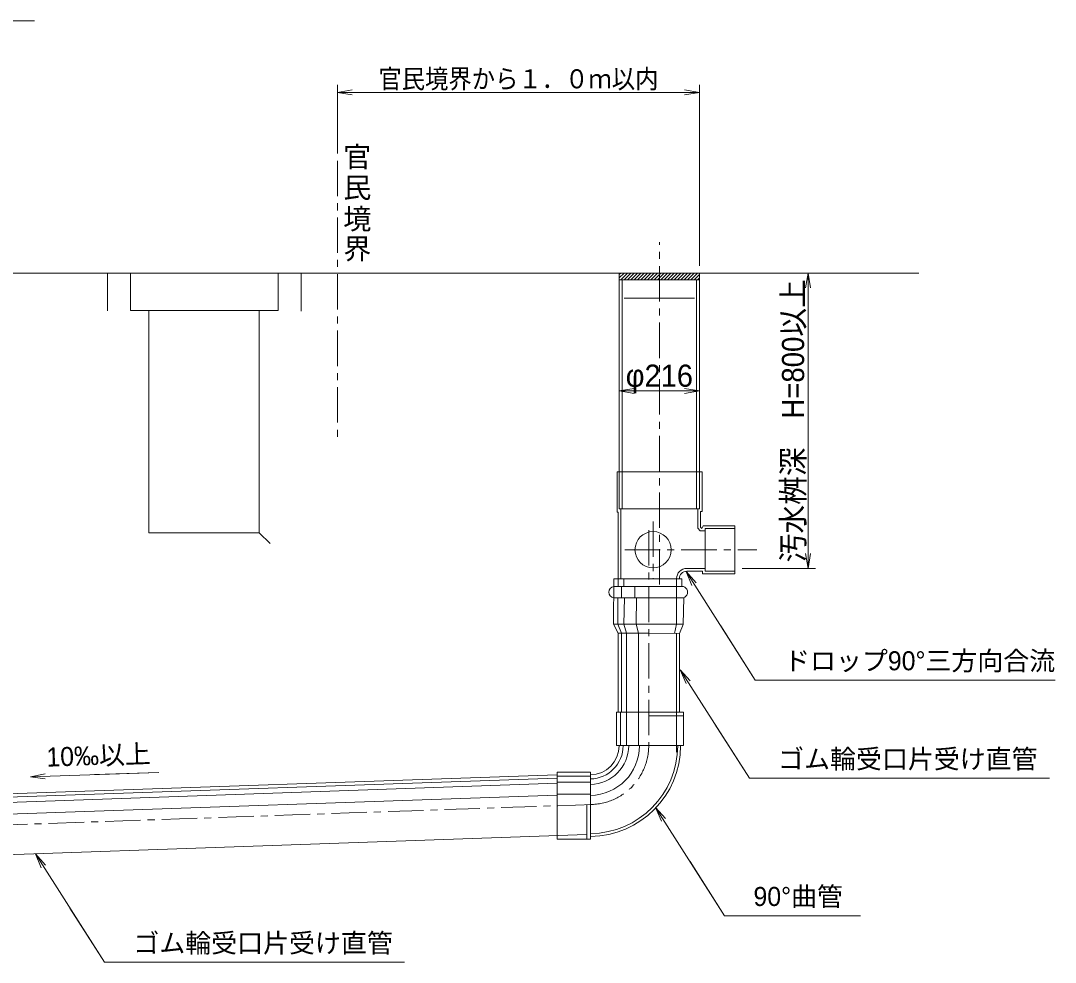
# Model space of a CAD drawing. Units: millimetres, scale not verified. Extents: x 323 to 5782, y 261 to 2709.
# Drawn here: x 1047 to 1743, y 447 to 1081 of the extents above; entities that cross this region are included whole.
import ezdxf
from ezdxf.enums import TextEntityAlignment as Align

# ---------------------------------------------------------------- set-up
doc = ezdxf.new("R2010")
doc.units = ezdxf.units.MM
doc.header["$LTSCALE"] = 10
doc.linetypes.add('USER1', pattern=[3.81, 2.38125, -0.47625, 0.47625, -0.47625])
doc.linetypes.add('USER2', pattern=[19.05, 12.7, -6.35])
for name, color, linetype, lineweight in [('D-BMK', 2, 'USER1', 15), ('D-STR', 1, 'Continuous', 15), ('D-STR-DIM', 7, 'Continuous', 9), ('D-STR-HTXT', 7, 'Continuous', 5), ('D-STR-STR1', 7, 'Continuous', 5), ('D-TTL-LINE', 7, 'Continuous', 15)]:
    doc.layers.add(name, color=color, linetype=linetype, lineweight=lineweight)
doc.layers.add('D-TTL-TXT', color=7, linetype='Continuous')
doc.styles.add('ＭＳ Ｐゴシック', font='')
doc.styles.get('ＭＳ Ｐゴシック').set_extended_font_data('MS PGothic')

# ---------------------------------------------------------------- blocks, each defined once
blk = doc.blocks.new('open_arrow')
at = {"color": 0, "linetype": 'Continuous', "lineweight": -2}
blk.add_lwpolyline([(7.5, 1.25), (0, 0), (7.5, -1.25)], dxfattribs=at)

msp = doc.modelspace()

# ---------------------------------------------------------------- linework, layer by layer
at = {"layer": 'D-BMK'}
for p, q in [((1260.14, 986.81), (1260.14, 796.37)), ((1476.85, 701.68), (1476.85, 932.02)), ((1469.7, 738.3), (1469.7, 593.17)), ((1472.66, 744.06), (1472.66, 705.79)), ((1453.54, 725.02), (1542.38, 725.02)), ((1432.25, 553.61), (761.3, 530.19))]:
    msp.add_line(p, q, dxfattribs=at)
msp.add_arc((1430, 593.25), 39.7, 270.74767, 359.87739, dxfattribs=at)
at = {"layer": 'D-STR'}
for p, q in [((1449.85, 910.2), (1450.89, 911.24)), ((1449.85, 907.96), (1453.13, 911.24)), ((1449.85, 911.24), (1449.85, 752.64)), ((1449.85, 911.24), (1503.85, 911.24)), ((1449.85, 906.74), (1503.85, 906.74)), ((1450.88, 906.74), (1455.38, 911.24)), ((1451.85, 906.74), (1451.85, 752.64)), ((1453.12, 906.74), (1457.62, 911.24)), ((1455.37, 906.74), (1459.87, 911.24)), ((1457.61, 906.74), (1462.11, 911.24)), ((1459.86, 906.74), (1464.36, 911.24)), ((1462.1, 906.74), (1466.6, 911.24)), ((1464.35, 906.74), (1468.85, 911.24)), ((1466.59, 906.74), (1471.09, 911.24)), ((1468.84, 906.74), (1473.34, 911.24)), ((1471.08, 906.74), (1475.58, 911.24)), ((1473.33, 906.74), (1476.85, 910.26)), ((1475.57, 906.74), (1476.85, 908.02)), ((1476.85, 910.26), (1477.83, 911.24)), ((1476.85, 908.02), (1480.07, 911.24)), ((1477.82, 906.74), (1480.73, 909.65)), ((1480.07, 906.74), (1480.73, 907.41)), ((1480.73, 909.65), (1482.32, 911.24)), ((1480.73, 907.41), (1484.57, 911.24)), ((1482.31, 906.74), (1486.81, 911.24)), ((1484.56, 906.74), (1489.06, 911.24)), ((1486.8, 906.74), (1491.3, 911.24)), ((1489.05, 906.74), (1493.55, 911.24)), ((1491.29, 906.74), (1495.79, 911.24)), ((1493.54, 906.74), (1498.04, 911.24)), ((1495.78, 906.74), (1500.28, 911.24)), ((1498.03, 906.74), (1502.53, 911.24)), ((1500.27, 906.74), (1503.85, 910.32)), ((1501.85, 906.74), (1501.85, 752.64)), ((1502.52, 906.74), (1503.85, 908.08)), ((1450.95, 705.17), (1450.95, 752.64)), ((1507.68, 739.25), (1527.71, 739.25)), ((1495.33, 712.45), (1507.68, 712.45)), ((1446.15, 705.44), (1446.08, 674.98)), ((1469.81, 705.44), (1446.15, 705.44)), ((1449.17, 705.44), (1449.19, 700.32)), ((1452.9, 700.32), (1452.89, 705.44)), ((1488.45, 705.44), (1488.45, 705.58)), ((1488.45, 705.44), (1488.45, 674.98)), ((1490.33, 705.44), (1490.33, 705.58)), ((1469.85, 700.32), (1446.14, 700.32)), ((1451.43, 692.65), (1451.43, 700.32)), ((1460.29, 692.65), (1460.3, 700.32)), ((1469.91, 692.65), (1446.12, 692.65)), ((1448.89, 674.98), (1448.99, 692.65)), ((1452.93, 674.98), (1453.33, 692.65)), ((1461.32, 674.98), (1461.56, 692.65)), ((1449.08, 668.96), (1446.08, 674.98)), ((1470.04, 674.98), (1446.08, 674.98)), ((1451.35, 668.94), (1448.89, 674.98)), ((1449.08, 615.56), (1449.08, 668.96)), ((1470.09, 668.83), (1449.08, 668.96)), ((1451.35, 668.94), (1451.35, 615.67)), ((1454.81, 668.92), (1452.93, 674.98)), ((1454.81, 668.92), (1454.81, 615.67)), ((1462.91, 668.87), (1461.32, 674.98)), ((1462.91, 668.87), (1462.91, 615.67)), ((1488.45, 674.98), (1486.98, 668.71)), ((1488.35, 668.73), (1488.35, 588.71)), ((1490.33, 615.56), (1490.33, 668.71)), ((1447.92, 615.67), (1469.7, 615.67)), ((1447.92, 593.17), (1447.92, 615.67)), ((1450.6, 593.17), (1450.6, 615.67)), ((1454.72, 593.17), (1454.72, 615.67)), ((1462.73, 593.17), (1462.73, 615.67)), ((1493.05, 593.17), (1493.05, 615.67)), ((1447.92, 593.17), (1469.7, 593.17)), ((797.46, 552.28), (1408.02, 573.62)), ((797.53, 550.03), (1408.02, 571.37)), ((1408.02, 575.34), (1408.02, 552.77)), ((1408.02, 575.34), (1430.52, 575.34)), ((1408.02, 572.65), (1430.52, 572.65)), ((1430.52, 575.34), (1430.52, 553.55)), ((797.64, 546.6), (1408.02, 567.93)), ((1408.02, 568.54), (1430.52, 568.54)), ((797.9, 538.56), (1408.02, 559.89)), ((1408.02, 560.53), (1430.52, 560.53)), ((1408.02, 530.2), (1430.52, 530.2))]:
    msp.add_line(p, q, dxfattribs=at)
at = {"layer": 'D-STR', "linetype": 'USER2'}
for p, q in [((1453.12, 894.45), (1500.59, 894.45)), ((1448.37, 777.48), (1505.58, 777.48)), ((1527.71, 741.12), (1527.71, 708.76)), ((1492.02, 700.32), (1469.85, 700.32)), ((1491.98, 692.65), (1469.91, 692.65)), ((1492.85, 674.98), (1470.04, 674.98)), ((1490.33, 668.71), (1470.09, 668.83)), ((1469.7, 615.67), (1493.05, 615.67)), ((1469.77, 613.19), (1493.05, 613.19)), ((1469.7, 593.17), (1493.05, 593.17)), ((1408.02, 552.77), (1408.02, 530.2)), ((1428.04, 553.49), (1428.04, 530.2)), ((1430.52, 553.55), (1430.52, 530.2))]:
    msp.add_line(p, q, dxfattribs=at)
at = {"layer": 'D-STR'}
for points in [[(1503.85, 911.24), (1503.85, 752.64), (1449.85, 752.64)], [(1448.37, 777.48), (1448.37, 750.36), (1449.08, 750.36), (1449.08, 705.17)], [(1505.58, 777.48), (1505.58, 750.67), (1504.51, 750.67), (1504.51, 740.21)], [(1502.76, 752.64), (1502.76, 739.55), (1504.41, 737.78), (1507.68, 737.78)], [(1504.51, 740.21), (1505.45, 739.4), (1506.26, 741.12), (1527.71, 741.12)], [(1507.68, 739.25), (1507.68, 710.58), (1527.71, 710.58)], [(1495.33, 710.58), (1505.93, 710.58), (1505.93, 708.76), (1527.71, 708.76)], [(1490.33, 668.71), (1492.85, 674.82), (1493.24, 692.84)], [(761.96, 509.31), (798.76, 511.29), (1428.12, 533.38)]]:
    msp.add_lwpolyline(points, dxfattribs=at)
at = {"layer": 'D-STR', "linetype": 'USER2'}
msp.add_lwpolyline([(1492.02, 700.32), (1492.02, 705.44), (1469.81, 705.44)], dxfattribs=at)
at = {"layer": 'D-STR'}
msp.add_circle((1472.66, 725.02), 12.21, dxfattribs=at)
for centre, radius, start, end in [((1495.33, 705.58), 6.88, 90, 180), ((1495.33, 705.58), 5, 90, 180), ((1446.77, 696.48), 3.89, 99.28519, 260.45398), ((1492.03, 696.48), 3.84, 269.23995, 90.40601), ((1430, 593.25), 19.83, 271.49706, 359.75451), ((1430, 593.25), 22.5, 271.31975, 359.78358), ((1430, 593.25), 26.23, 271.13159, 359.81443), ((1430, 593.25), 33.52, 270.88563, 359.85477), ((1430, 593.25), 59.25, 270.50101, 359.91784), ((1430, 593.25), 61.13, 270.48559, 359.92037)]:
    msp.add_arc(centre, radius, start, end, dxfattribs=at)
at = {"layer": 'D-STR-DIM'}
for p, q in [((1260.14, 991.81), (1260.14, 1037.89)), ((1503.85, 916.24), (1503.85, 1037.89)), ((1260.14, 1032.89), (1503.85, 1032.89)), ((1571.41, 911.24), (1581.99, 911.24)), ((1576.99, 911.24), (1576.99, 712.45)), ((1449.85, 831.94), (1503.85, 831.94)), ((1532.71, 712.45), (1581.99, 712.45))]:
    msp.add_line(p, q, dxfattribs=at)
at = {"layer": 'D-STR-HTXT'}
for p, q in [((1207.43, 736.32), (1214.95, 729.2)), ((1541.43, 637.35), (1743.4, 637.35)), ((1537.44, 571.27), (1739.41, 571.27)), ((1520.8, 478.7), (1612.29, 478.7)), ((1103.41, 447.35), (1305.38, 447.35))]:
    msp.add_line(p, q, dxfattribs=at)
for points in [[(1494.85, 710.29), (1541.43, 637.35), (1518.14, 673.82)], [(1490.86, 644.2), (1537.44, 571.27), (1514.15, 607.74)], [(1053.46, 572.18), (1139.94, 575.21), (1096.7, 573.7)], [(1474.22, 551.63), (1520.8, 478.7), (1497.51, 515.17)], [(1056.82, 520.28), (1103.41, 447.35), (1080.12, 483.82)]]:
    msp.add_lwpolyline(points, dxfattribs=at)
at = {"layer": 'D-STR-STR1'}
for p, q in [((322.78, 911.24), (1651.56, 911.24)), ((1105.36, 885.89), (1105.36, 911.24)), ((1235.64, 885.53), (1235.64, 911.24))]:
    msp.add_line(p, q, dxfattribs=at)
for points in [[(1120.93, 911.24), (1120.93, 886.02), (1220.35, 886.02), (1220.35, 911.24)], [(1133.31, 886.02), (1133.31, 736.32), (1207.43, 736.32), (1207.43, 886.02)]]:
    msp.add_lwpolyline(points, dxfattribs=at)
at = {"layer": 'D-TTL-LINE'}
msp.add_line((924.12, 1081.13), (1056.23, 1081.13), dxfattribs=at)

# ---------------------------------------------------------------- block references
at = {"layer": 'D-STR-DIM', "xscale": 1.33, "yscale": 1.33}
for p in [(1260.14, 1032.89), (1449.85, 831.94)]:
    msp.add_blockref('open_arrow', p, dxfattribs=at)
for p, rotation in [((1503.85, 1032.89), 180), ((1576.99, 911.24), 270), ((1503.85, 831.94), 180), ((1576.99, 712.45), 90)]:
    msp.add_blockref('open_arrow', p, dxfattribs=dict(at, rotation=rotation))
at = {"layer": 'D-STR-HTXT', "xscale": 1.33, "yscale": 1.33}
for p, rotation in [((1494.85, 710.29), 302.6), ((1490.86, 644.2), 302.6), ((1053.46, 572.18), 2), ((1474.22, 551.63), 302.6), ((1056.82, 520.28), 302.6)]:
    msp.add_blockref('open_arrow', p, dxfattribs=dict(at, rotation=rotation))

# ---------------------------------------------------------------- texts
at = {"layer": 'D-STR-DIM', "style": 'ＭＳ Ｐゴシック', "width": 0.9}
msp.add_text('官民境界から１．０ｍ以内', height=12.8, dxfattribs=at).set_placement((1381.99, 1042.02), align=Align.MIDDLE_CENTER)
at = {"layer": 'D-STR-DIM', "style": 'ＭＳ Ｐゴシック', "width": 0.95}
msp.add_text('汚水桝深\u3000H=800以上', height=14.93, rotation=90, dxfattribs=at).set_placement((1566.85, 811.85), align=Align.MIDDLE_CENTER)
at = {"layer": 'D-STR-DIM', "style": 'ＭＳ Ｐゴシック'}
msp.add_text('φ216', height=14.93, dxfattribs=at).set_placement((1476.85, 842.19), align=Align.MIDDLE_CENTER)
at = {"layer": 'D-STR-HTXT', "style": 'ＭＳ Ｐゴシック'}
for s, p in [('ドロップ90°三方向合流', (1560.83, 640.07)), ('ゴム輪受口片受け直管', (1556.84, 573.99)), ('90°曲管', (1540.2, 481.42)), ('ゴム輪受口片受け直管', (1122.81, 450.07))]:
    msp.add_text(s, height=12.8, dxfattribs=at).set_placement(p, align=Align.BOTTOM_LEFT)
msp.add_text('10‰以上', height=12.8, rotation=2.002, dxfattribs=at).set_placement((1064.57, 575.16), align=Align.BOTTOM_LEFT)
at = {"layer": 'D-TTL-TXT', "style": 'ＭＳ Ｐゴシック'}
for s, p in [('官', (1264.06, 996.4)), ('民', (1264.06, 975.73)), ('境', (1264.06, 954.56)), ('界', (1264.06, 934.51))]:
    msp.add_text(s, height=13.86, dxfattribs=at).set_placement(p, align=Align.TOP_LEFT)

doc.saveas('drawing.dxf')
